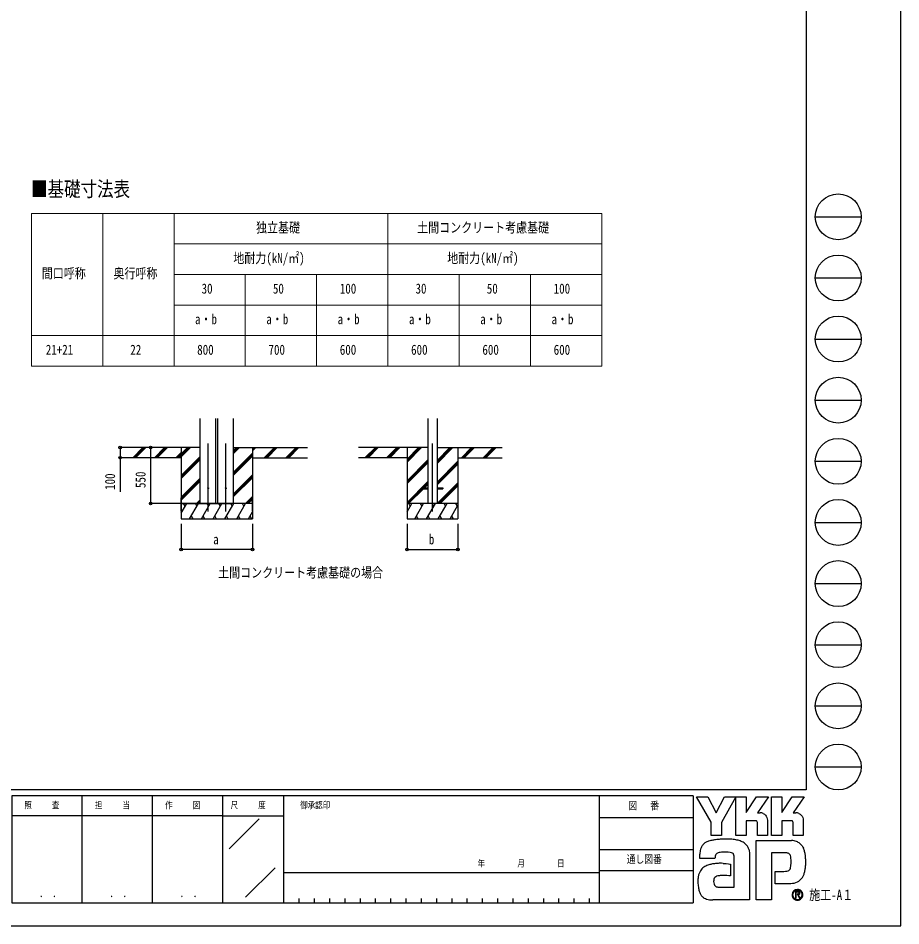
# Model space of a CAD drawing. Units: millimetres, scale not verified. Extents: x -12615 to 12615, y -8910 to 8910.
# Drawn here: x 3949 to 12615, y -8910 to 0 of the extents above; entities that cross this region are included whole.
import ezdxf
from ezdxf.enums import TextEntityAlignment as Align

# ---------------------------------------------------------------- set-up
doc = ezdxf.new("R2010")
doc.units = ezdxf.units.MM
doc.header["$LTSCALE"] = 50
doc.layers.add('0-1_TABLE1', color=7, linetype='Continuous', lineweight=18)
for name, color, linetype in [('0-2_USER1', 3, 'Continuous'), ('0-3_YKK_11', 7, 'Continuous'), ('0-4_YKK_12', 2, 'Continuous'), ('0-5_YKK_13', 4, 'Continuous'), ('0-6_YKK_A1', 4, 'Continuous'), ('0-7_YKK_D', 6, 'Continuous'), ('0-8_YKK_ZWAK', 7, 'Continuous')]:
    doc.layers.add(name, color=color, linetype=linetype)
doc.styles.add('ＭＳ ゴシック', font='')
doc.styles.get('ＭＳ ゴシック').set_extended_font_data('MS Gothic')

msp = doc.modelspace()

# ---------------------------------------------------------------- linework, layer by layer
at = {"layer": '0-1_TABLE1'}
for p, q in [((4079.06, -1916.36), (9679.06, -1916.36)), ((4079.06, -1916.36), (4079.06, -3416.36)), ((4779.06, -1916.36), (4779.06, -3416.36)), ((5479.06, -1916.36), (5479.06, -3416.36)), ((7579.06, -1916.36), (7579.06, -3416.36)), ((5479.06, -2216.36), (9679.06, -2216.36)), ((5479.06, -2516.36), (9679.06, -2516.36)), ((6179.06, -2516.36), (6179.06, -3416.36)), ((6879.06, -2516.36), (6879.06, -3416.36)), ((8279.06, -2516.36), (8279.06, -3416.36)), ((8979.06, -2516.36), (8979.06, -3416.36)), ((5479.06, -2816.36), (9679.06, -2816.36)), ((4079.06, -3116.36), (9679.06, -3116.36)), ((4079.06, -3416.36), (9679.06, -3416.36))]:
    msp.add_line(p, q, dxfattribs=at)
msp.add_lwpolyline([(9679.06, -1916.36), (9679.06, -2516.36), (9679.06, -3416.36)], dxfattribs=at)
at = {"layer": '0-3_YKK_11'}
for p, q in [((5549.7, -4840.7), (5549.7, -4707.78)), ((6249.7, -4840.7), (6249.7, -4707.78))]:
    msp.add_line(p, q, dxfattribs=at)
at = {"layer": '0-4_YKK_12'}
for p, q in [((5812.95, -4841.55), (5812.95, -4175.52)), ((5986.45, -4841.55), (5986.45, -4175.52)), ((8016.6, -4841.55), (8016.6, -4175.52))]:
    msp.add_line(p, q, dxfattribs=at)
at = {"layer": '0-5_YKK_13'}
for p, q in [((7916.6, -4610.5), (7916.6, -4619.5)), ((7916.6, -4610.5), (7971.4, -4610.5)), ((7916.6, -4619.5), (7971.4, -4619.5)), ((8061.8, -4610.5), (8116.6, -4610.5)), ((8061.8, -4619.5), (8116.6, -4619.5)), ((8116.6, -4610.5), (8116.6, -4619.5))]:
    msp.add_line(p, q, dxfattribs=at)
for centre in [(5812.95, -4615), (5986.45, -4615)]:
    msp.add_circle(centre, 5, dxfattribs=at)
at = {"layer": '0-6_YKK_A1'}
for p, q in [((5735.2, -4764.94), (5735.2, -3929.65)), ((5890.7, -4764.94), (5890.7, -3929.65)), ((5908.7, -4764.94), (5908.7, -3929.65)), ((6064.2, -4764.94), (6064.2, -3929.65)), ((7971.4, -3929.65), (7971.4, -4765)), ((8061.8, -3929.65), (8061.8, -4765)), ((5735.2, -4215), (5008.75, -4215)), ((5074.03, -4315), (5174.03, -4215)), ((5088.17, -4315), (5188.17, -4215)), ((5102.31, -4315), (5202.31, -4215)), ((5286.16, -4315), (5386.16, -4215)), ((5300.3, -4315), (5400.3, -4215)), ((5314.45, -4315), (5414.45, -4215)), ((5498.29, -4315), (5549.7, -4263.6)), ((5549.7, -4305.63), (5640.33, -4215)), ((5549.7, -4291.49), (5626.19, -4215)), ((5549.7, -4277.35), (5612.04, -4215)), ((5549.7, -4215), (5549.7, -4915)), ((6064.2, -4272.5), (6121.7, -4215)), ((6064.2, -4258.36), (6107.55, -4215)), ((6064.2, -4244.21), (6093.41, -4215)), ((6064.2, -4215), (6790.65, -4215)), ((6064.2, -4456.34), (6249.7, -4270.85)), ((6249.7, -4215), (6249.7, -4915)), ((6249.7, -4246.44), (6281.13, -4215)), ((6249.7, -4232.29), (6266.99, -4215)), ((6249.7, -4218.15), (6252.85, -4215)), ((6364.98, -4315), (6464.98, -4215)), ((6379.12, -4315), (6479.12, -4215)), ((6393.26, -4315), (6493.26, -4215)), ((6577.11, -4315), (6677.11, -4215)), ((6591.25, -4315), (6691.25, -4215)), ((6605.4, -4315), (6705.4, -4215)), ((7971.4, -4215), (7290.65, -4215)), ((7357.33, -4313.6), (7455.93, -4215)), ((7370.07, -4315), (7470.07, -4215)), ((7384.21, -4315), (7484.22, -4215)), ((7569.47, -4313.6), (7668.06, -4215)), ((7582.2, -4315), (7682.21, -4215)), ((7596.35, -4315), (7696.35, -4215)), ((7766.6, -4215), (7766.6, -4915)), ((7766.6, -4356.88), (7908.48, -4215)), ((7766.6, -4342.74), (7894.34, -4215)), ((7766.6, -4328.6), (7880.2, -4215)), ((8061.8, -4370.05), (8216.85, -4215)), ((8061.8, -4355.91), (8202.71, -4215)), ((8061.8, -4341.76), (8188.56, -4215)), ((8061.8, -4215), (8699.8, -4215)), ((8266.6, -4215), (8266.6, -4915)), ((8300.69, -4315), (8400.7, -4215)), ((8314.84, -4315), (8414.84, -4215)), ((8328.98, -4315), (8428.98, -4215)), ((8512.83, -4315), (8612.83, -4215)), ((8526.97, -4315), (8626.97, -4215)), ((8541.11, -4315), (8641.11, -4215)), ((5549.7, -4315), (5008.75, -4315)), ((5512.44, -4315), (5549.7, -4277.74)), ((5526.58, -4315), (5549.7, -4291.88)), ((5549.7, -4489.48), (5735.2, -4303.98)), ((5549.7, -4503.62), (5735.2, -4318.12)), ((5549.7, -4517.76), (5735.2, -4332.26)), ((6064.2, -4470.49), (6249.7, -4284.99)), ((6064.2, -4484.63), (6249.7, -4299.13)), ((6249.7, -4315), (6790.65, -4315)), ((7766.6, -4315), (7290.65, -4315)), ((7766.6, -4540.73), (7971.4, -4335.93)), ((7766.6, -4554.87), (7971.4, -4350.07)), ((7766.6, -4569.01), (7971.4, -4364.21)), ((8061.8, -4553.89), (8266.6, -4349.1)), ((8061.8, -4568.04), (8266.6, -4363.24)), ((8266.6, -4315), (8699.8, -4315)), ((8061.8, -4582.18), (8266.6, -4377.38)), ((5549.7, -4701.61), (5735.2, -4516.11)), ((5549.7, -4715.75), (5735.2, -4530.25)), ((6064.2, -4668.48), (6249.7, -4482.98)), ((6064.2, -4682.62), (6249.7, -4497.12)), ((6064.2, -4696.76), (6249.7, -4511.26)), ((5549.7, -4729.89), (5735.2, -4544.39)), ((7766.6, -4752.86), (7971.4, -4548.06)), ((7768.6, -4765), (7916.6, -4617)), ((7782.74, -4765), (7928.24, -4619.5)), ((7923.1, -4610.5), (7971.4, -4562.2)), ((7937.24, -4610.5), (7971.4, -4576.34)), ((8062.82, -4765), (8266.6, -4561.23)), ((8076.96, -4765), (8266.6, -4575.37)), ((8091.11, -4765), (8266.6, -4589.51)), ((6179.8, -4765), (6249.7, -4695.11)), ((6193.95, -4765), (6249.7, -4709.25)), ((6249.7, -4765), (5549.7, -4765)), ((5549.7, -4765), (6047.7, -4765)), ((5549.7, -4858.02), (5603.4, -4765)), ((5588.4, -4790.98), (5573.4, -4765)), ((5632.27, -4915), (5718.87, -4765)), ((5703.87, -4790.98), (5688.87, -4765)), ((5698.44, -4765), (5735.2, -4728.24)), ((5712.58, -4765), (5735.2, -4742.38)), ((5726.72, -4765), (5735.2, -4756.53)), ((5747.74, -4915), (5834.35, -4765)), ((5819.35, -4790.98), (5804.34, -4765)), ((5863.21, -4915), (5949.82, -4765)), ((5934.81, -4790.98), (5919.81, -4765)), ((5978.68, -4915), (6065.29, -4765)), ((6050.28, -4790.98), (6035.28, -4765)), ((6094.15, -4915), (6180.76, -4765)), ((6165.76, -4790.98), (6150.75, -4765)), ((6208.09, -4765), (6249.7, -4723.39)), ((8266.6, -4765), (7766.6, -4765)), ((7766.6, -4847.15), (7814.03, -4765)), ((7799.03, -4790.98), (7784.02, -4765)), ((7842.89, -4915), (7929.5, -4765)), ((7914.5, -4790.98), (7899.5, -4765)), ((7958.36, -4915), (8044.97, -4765)), ((8029.97, -4790.98), (8014.96, -4765)), ((8073.83, -4915), (8160.44, -4765)), ((8145.44, -4790.98), (8130.44, -4765)), ((8189.3, -4915), (8266.6, -4781.12)), ((8260.91, -4790.98), (8245.91, -4765)), ((5647.27, -4889.02), (5662.27, -4915)), ((5762.74, -4889.02), (5777.74, -4915)), ((5878.21, -4889.02), (5893.21, -4915)), ((5993.68, -4889.02), (6008.68, -4915)), ((6109.15, -4889.02), (6124.15, -4915)), ((6209.62, -4915), (6249.7, -4845.59)), ((6224.62, -4889.02), (6239.62, -4915)), ((7857.89, -4889.02), (7872.89, -4915)), ((7973.36, -4889.02), (7988.36, -4915)), ((8088.83, -4889.02), (8103.83, -4915)), ((8204.3, -4889.02), (8219.3, -4915)), ((5549.7, -4915), (6249.7, -4915)), ((7766.6, -4915), (8266.6, -4915))]:
    msp.add_line(p, q, dxfattribs=at)
at = {"layer": '0-7_YKK_D'}
for p, q in [((5074.36, -4215), (4948.7, -4215)), ((5235.64, -4215), (5250.7, -4215)), ((5249.7, -4215), (5249.7, -4765)), ((5074.36, -4315), (4948.7, -4315)), ((5548.7, -4765), (5248.7, -4765)), ((5549.7, -4965), (5549.7, -5216)), ((6249.7, -4965), (6249.7, -5216)), ((7766.6, -4965), (7766.6, -5216)), ((8266.6, -4965), (8266.6, -5216)), ((6249.7, -5215), (5549.7, -5215)), ((7766.6, -5215), (8266.6, -5215))]:
    msp.add_line(p, q, dxfattribs=at)
msp.add_lwpolyline([(4949.7, -4215), (4949.7, -4315), (4949.7, -4650.8)], dxfattribs=at)
for centre in [(4949.7, -4215), (5249.7, -4215), (4949.7, -4315), (5249.7, -4765), (5549.7, -5215), (6249.7, -5215), (7766.6, -5215), (8266.6, -5215)]:
    msp.add_circle(centre, 12.75, dxfattribs=at)
at = {"layer": '0-8_YKK_ZWAK'}
for p, q in [((11685.06, 8325), (11685.06, -7575)), ((11775.06, -1950), (12225.06, -1950)), ((11775.06, -2550), (12225.06, -2550)), ((11775.06, -3150), (12225.06, -3150)), ((11775.06, -3750), (12225.06, -3750)), ((11775.06, -4350), (12225.06, -4350)), ((11775.06, -4950), (12225.06, -4950)), ((11775.06, -5550), (12225.06, -5550)), ((11775.06, -6150), (12225.06, -6150)), ((11775.06, -6750), (12225.06, -6750)), ((11775.06, -7350), (12225.06, -7350)), ((11685.06, -7575), (-11714.94, -7575)), ((4575.06, -7635), (4575.06, -8685)), ((5265.06, -7635), (5265.06, -8685)), ((5955.06, -7635), (5955.06, -8685)), ((6555.06, -7635), (5955.06, -7635)), ((9652.56, -7635), (6555.06, -7635)), ((6555.06, -7635), (6555.06, -8685)), ((9652.56, -7635), (9652.56, -8685)), ((10575.06, -7635), (9652.56, -7635)), ((10575.06, -7635), (10575.06, -8685)), ((5955.06, -7830), (3885.06, -7830)), ((5955.06, -7830), (6555.06, -7830)), ((6021.31, -8154.87), (6315.11, -7861.08)), ((9652.56, -7845), (10575.06, -7845)), ((9652.56, -8160), (10575.06, -8160)), ((6182.02, -8627.97), (6470.68, -8339.3)), ((10575.06, -8370), (9652.56, -8370)), ((6555.06, -8385), (9652.56, -8385)), ((6705.06, -8640), (6705.06, -8685)), ((6855.06, -8640), (6855.06, -8685)), ((7005.06, -8640), (7005.06, -8685)), ((7155.06, -8640), (7155.06, -8685)), ((7305.06, -8640), (7305.06, -8685)), ((7455.06, -8640), (7455.06, -8685)), ((7605.06, -8640), (7605.06, -8685)), ((7755.06, -8640), (7755.06, -8685)), ((7905.06, -8640), (7905.06, -8685)), ((8055.06, -8640), (8055.06, -8685)), ((8205.06, -8640), (8205.06, -8685)), ((8355.06, -8640), (8355.06, -8685)), ((8505.06, -8640), (8505.06, -8685)), ((8655.06, -8640), (8655.06, -8685)), ((8805.06, -8640), (8805.06, -8685)), ((8955.06, -8640), (8955.06, -8685)), ((9105.06, -8640), (9105.06, -8685)), ((9255.06, -8640), (9255.06, -8685)), ((9405.06, -8640), (9405.06, -8685)), ((9555.06, -8640), (9555.06, -8685)), ((3885.06, -8685), (5955.06, -8685)), ((5955.06, -8685), (6555.06, -8685)), ((6555.06, -8685), (9652.56, -8685)), ((9652.56, -8685), (10575.06, -8685)), ((11600.02, -8651.94), (11600.02, -8651.94))]:
    msp.add_line(p, q, dxfattribs=at)
for points in [[(-12615, -8910), (12615, -8910), (12615, 8910), (-12615, 8910)], [(10608.06, -7644), (10718.49, -7644), (10801.41, -7800.3), (10884.12, -7644), (10994.63, -7644), (10853.01, -7895.97), (10853.01, -8022.4), (10752.29, -8022.4), (10752.29, -7892.57)]]:
    msp.add_lwpolyline(points, close=True, dxfattribs=at)
for points in [[(5955.06, -7635), (3885.06, -7635), (3885.06, -8685)], [(11191.64, -7879.83), (11096.31, -7879.83), (11096.31, -8022.29), (10994.74, -8022.29), (10994.74, -7644), (11096.31, -7644), (11096.31, -7798.75), (11196.21, -7644), (11315.52, -7644), (11208.48, -7800.64), (11212.27, -7800.64), (11216.46, -7800.64), (11220.76, -7800.64), (11224.9, -7800.64), (11228.6, -7800.64), (11231.58, -7800.64), (11233.57, -7800.64), (11234.3, -7800.64)], [(11542.53, -7879.83), (11447.31, -7879.83), (11447.31, -8022.4), (11345.69, -8022.4), (11345.69, -7644), (11447.31, -7644), (11447.31, -7798.75), (11547.1, -7644), (11666.41, -7644), (11559.37, -7800.64), (11563.2, -7800.64), (11567.41, -7800.64), (11571.71, -7800.64), (11575.84, -7800.64), (11579.52, -7800.64), (11582.49, -7800.64), (11584.47, -7800.64), (11585.19, -7800.64)], [(11263.52, -7806.64), (11275.65, -7813.57), (11285.92, -7822.6), (11294.18, -7833.36), (11300.27, -7845.45), (11304.03, -7858.49), (11305.32, -7872.11), (11305.32, -8022.65), (11206.23, -8022.65), (11206.23, -7894.23)], [(11614.45, -7806.64), (11626.61, -7813.57), (11636.92, -7822.6), (11645.22, -7833.36), (11651.35, -7845.45), (11655.14, -7858.49), (11656.44, -7872.11), (11656.44, -8022.4), (11557.12, -8022.4), (11557.12, -7894.23)], [(11486.61, -8194.52), (11343.58, -8194.52), (11343.58, -8655), (11193.69, -8655), (11193.69, -8072.37), (11542.06, -8072.37)], [(10814.39, -8196.93), (10807.42, -8200.86), (10801.98, -8205.65), (10797.86, -8211.25), (10794.88, -8217.59), (10792.82, -8224.59), (10791.48, -8232.21), (10790.67, -8240.37), (10790.19, -8249), (10640.23, -8249.37), (10640.67, -8228.86), (10641.5, -8205.82)], [(11123.13, -8157.5), (11127.38, -8174.71), (11129.79, -8193.13), (11130.55, -8212.76), (11130.55, -8655), (10768.66, -8655)], [(10871.84, -8296.58), (10900.22, -8298.46), (10922.53, -8300.96), (10937.13, -8303.3), (10942.36, -8304.7), (10942.36, -8419.42), (10925.77, -8417.67), (10907.57, -8416.68), (10888.94, -8416.3), (10871.06, -8416.36), (10855.1, -8416.69), (10842.25, -8417.13), (10833.68, -8417.51), (10830.56, -8417.68), (10817.59, -8420.05), (10806.4, -8423.76), (10797.01, -8428.84), (10789.4, -8435.31), (10783.58, -8443.19), (10779.55, -8452.51), (10777.31, -8463.3), (10776.86, -8475.57), (10778.29, -8489.07), (10781.15, -8500.22), (10785.28, -8509.25), (10790.48, -8516.37), (10796.58, -8521.78), (10803.4, -8525.72), (10810.76, -8528.37), (10818.48, -8529.97), (10977.79, -8529.97), (10977.79, -8235.22), (10977.83, -8229.38), (10977.53, -8223.66), (10976.78, -8218.16), (10975.5, -8212.94), (10973.59, -8208.07), (10970.96, -8203.64), (10967.51, -8199.72), (10963.16, -8196.37)], [(10963.16, -8196.37), (10953.82, -8192.71), (10938.88, -8189.6), (10919.82, -8187.31), (10898.12, -8186.08), (10875.25, -8186.18), (10852.69, -8187.85)], [(11636.14, -8113.54), (11645.92, -8125.87), (11653.24, -8137.83), (11658.35, -8148.65)], [(11537.48, -8282.99), (11537.29, -8263.9), (11536.38, -8246.69), (11534.23, -8231.59), (11530.31, -8218.78)], [(11623.69, -8462.91), (11609.85, -8473.67), (11595.43, -8482.13), (11580.55, -8488.44), (11565.3, -8492.76), (11549.8, -8495.23), (11534.16, -8496.03), (11380.08, -8496.03), (11380.08, -8374.99), (11466.96, -8374.99), (11482.98, -8374.77), (11497.07, -8373.4), (11509.16, -8369.86)], [(11623.82, -8587.79), (11623.75, -8586.03), (11623.53, -8584.34), (11623.16, -8582.71), (11622.66, -8581.16), (11622.01, -8579.69), (11621.22, -8578.31), (11620.3, -8577.02), (11619.24, -8575.84), (11617.85, -8574.61), (11616.31, -8573.54), (11614.62, -8572.63), (11612.79, -8571.88), (11610.84, -8571.29), (11608.75, -8570.87), (11606.55, -8570.61), (11604.23, -8570.53), (11581.5, -8570.53), (11581.5, -8637.42), (11588.37, -8637.42), (11588.37, -8577.35), (11604.23, -8577.35), (11605.87, -8577.41), (11607.41, -8577.57), (11608.85, -8577.83), (11610.19, -8578.2), (11611.42, -8578.67), (11612.53, -8579.24), (11613.52, -8579.9), (11614.4, -8580.67)], [(11617.08, -8587.79), (11616.66, -8591.01), (11615.51, -8593.54), (11613.78, -8595.47), (11611.64, -8596.87), (11609.23, -8597.83), (11606.71, -8598.42), (11604.25, -8598.72), (11601.99, -8598.8), (11596.03, -8598.8), (11599.04, -8603.91), (11618.68, -8637.65), (11626.54, -8637.65), (11607.6, -8605.17), (11609.37, -8604.82), (11611.07, -8604.37), (11612.67, -8603.83), (11614.19, -8603.2), (11615.6, -8602.47), (11616.92, -8601.65), (11618.14, -8600.73), (11619.24, -8599.73)]]:
    msp.add_lwpolyline(points, dxfattribs=at)
for centre in [(12000.06, -1950), (12000.06, -2550), (12000.06, -3150), (12000.06, -3750), (12000.06, -4350), (12000.06, -4950), (12000.06, -5550), (12000.06, -6150), (12000.06, -6750), (12000.06, -7350)]:
    msp.add_circle(centre, 225, dxfattribs=at)
for centre, radius, start, end in [((11234.45, -7875.57), 74.93, 78.26798, 90.11215), ((11235.52, -7870.11), 69.37, 66.19963, 78.22058), ((11585.34, -7875.7), 75.07, 78.27851, 90.10826), ((11586.37, -7870.44), 69.7, 66.2483, 78.23226), ((11192.17, -7893.88), 14.06, 358.57817, 92.1683), ((11543.13, -7893.81), 14, 358.29941, 92.43455), ((10754.79, -8184.02), 108.55, 122.60463, 137.83438), ((10769.15, -8207.24), 135.84, 108.37421, 122.42809), ((10791.88, -8288.08), 219.75, 100.93159, 107.35499), ((10866.16, -8648.45), 587.69, 97.86054, 101.37938), ((10901.03, -8890.74), 832.48, 94.90201, 97.9576), ((10903.41, -8910.14), 852, 91.6169, 94.94971), ((10900.11, -8772.18), 714.01, 87.51794, 91.66439), ((10909.38, -8573.33), 514.94, 81.92631, 87.59083), ((10936.76, -8385.69), 325.32, 73.67137, 82.05943), ((10977.38, -8249.75), 183.45, 60.60528, 73.9085), ((10994.01, -8216.59), 146.41, 52.17347, 59.90542), ((11008.88, -8197.34), 122.08, 43.55042, 52.14561), ((11536.36, -8232.64), 160.37, 78.73198, 87.96551), ((11541.07, -8208.59), 135.87, 69.03034, 78.69541), ((11545.45, -8196.9), 123.38, 59.39484, 68.9885), ((11547.48, -8193.34), 119.28, 50.3012, 59.3616), ((11546.74, -8194.18), 120.4, 42.05209, 50.28551), ((10913.41, -8221.38), 272.36, 171.55622, 176.72493), ((10821.12, -8207.6), 179.04, 163.48385, 171.57982), ((10774.82, -8193.86), 130.74, 152.2125, 163.4865), ((10754.81, -8183.52), 108.22, 138.03852, 152.12015), ((10853.97, -8290.89), 101.95, 102.4979, 112.84632), ((10873.7, -8375.98), 189.3, 96.37207, 102.75341), ((11017.07, -8189.43), 110.69, 34.48659, 43.50182), ((11017.13, -8189.26), 110.55, 25.58915, 34.43128), ((11007.29, -8193.87), 121.41, 17.43089, 25.54591), ((11487.42, -8268.03), 73.52, 77.94572, 90.63794), ((11493.81, -8238.05), 42.86, 60.20991, 77.92418), ((11487.28, -8228.44), 188.76, 14.76267, 25.00486), ((11371.51, -8259.99), 308.76, 7.9139, 14.95041), ((11497.96, -8230.26), 34.04, 39.8078, 59.75378), ((11492.14, -8234.71), 41.37, 22.65544, 39.38165), ((11196.61, -8284.73), 340.88, 355.2339, 0.29193), ((11255.87, -8276.8), 425.61, 2.54376, 8.01251), ((11189.59, -8280.29), 491.98, 357.76419, 2.60674), ((10754.78, -8438.01), 127.65, 142.04688, 153.80771), ((10750.42, -8434.88), 122.29, 130.60221, 141.94427), ((10757.63, -8443.54), 133.55, 120.60724, 130.53081), ((10771.85, -8467.72), 161.6, 112.58838, 120.58162), ((10790.98, -8513.7), 211.4, 106.61303, 112.59024), ((10821.07, -8614.84), 316.93, 99.87193, 106.59825), ((10837.93, -8709.82), 413.39, 94.78469, 99.91711), ((10846.14, -8804.31), 508.24, 90.80099, 94.81812), ((10847.39, -8874.68), 578.61, 87.57779, 90.82714), ((11495.16, -8338.28), 34.54, 293.91672, 314.09376), ((11490.45, -8334.13), 40.8, 314.78099, 333.92928), ((11460.15, -8319.42), 74.48, 334.00676, 347.34989), ((11377.49, -8300.27), 159.33, 347.14308, 355.40008), ((11307.45, -8294.38), 373.25, 347.15166, 352.97565), ((11208.51, -8281.51), 473.02, 352.8937, 357.82206), ((10914.4, -8470.46), 291.87, 174.55588, 182.47272), ((10826.95, -8462.09), 204.02, 164.97537, 174.56739), ((10777.37, -8448.87), 152.71, 153.89178, 164.94341), ((11523.69, -8350.16), 150.71, 311.57033, 318.66243), ((11506.24, -8334.86), 173.92, 318.67367, 325.29112), ((11551.08, -8368.28), 118.04, 326.23251, 339.61931), ((11440.22, -8325.35), 236.92, 339.22498, 347.31457), ((11077.49, -8467.89), 454.94, 181.90948, 187.89042), ((10886.08, -8494.82), 261.65, 187.80471, 196.36971), ((11600.11, -8604.57), 52.92, 90.09157, 179.92363), ((11600.1, -8604.47), 52.82, 44.93442, 90.08536), ((10785.01, -8524.67), 156.26, 196.3102, 208.20993), ((10741.01, -8548.09), 106.41, 208.29777, 223.35561), ((10731.08, -8556.83), 93.2, 223.64205, 239.63663), ((10739.32, -8541.84), 110.3, 239.8785, 253.65355), ((11599.78, -8604.63), 52.6, 179.86065, 225.14399), ((11599.77, -8604.4), 47.06, 134.8007, 180.12175), ((11599.58, -8604.7), 46.87, 179.75513, 225.29722), ((11600.03, -8604.63), 52.77, 224.94536, 269.98445), ((11599.91, -8604.13), 46.97, 89.86602, 135.149), ((11599.93, -8605.12), 46.82, 224.62822, 270.10973), ((11600.12, -8604.49), 47.33, 45.03108, 90.11509), ((11600.03, -8604.37), 53.04, 269.98802, 314.93777), ((11599.95, -8604.42), 47.52, 270.09072, 359.90926), ((11607.02, -8587.51), 10.06, 358.3894, 42.86139), ((11607.22, -8588.27), 16.6, 316.37674, 1.6565), ((11600.15, -8604.5), 47.31, 0.00643, 45.07115), ((11600.52, -8604.31), 52.41, 359.78949, 45.13288), ((11600.39, -8604.71), 52.54, 314.92572, 0.23508), ((10754.4, -8490.03), 164.26, 253.69102, 263.74909), ((10767.18, -8376.29), 278.71, 263.68487, 270.30455)]:
    msp.add_arc(centre, radius, start, end, dxfattribs=at)

# ---------------------------------------------------------------- texts
at = {"layer": '0-1_TABLE1', "style": 'ＭＳ ゴシック', "width": 0.8}
for s, p in [('独立基礎', (6284.26, -2133.86)), ('土間コンクリート考慮基礎', (7865.86, -2133.86)), ('地耐力(kN/㎡)', (6061.06, -2433.86)), ('地耐力(kN/㎡)', (8161.06, -2433.86)), ('間口呼称', (4180.66, -2583.86)), ('奥行呼称', (4884.26, -2583.86)), ('30', (5749.86, -2733.86)), ('50', (6449.86, -2733.86)), ('100', (7106.66, -2733.86)), ('30', (7849.86, -2733.86)), ('50', (8549.86, -2733.86)), ('100', (9206.66, -2733.86)), ('a・b', (5685.06, -3033.86)), ('a・b', (6385.06, -3033.86)), ('a・b', (7085.06, -3033.86)), ('a・b', (7785.06, -3033.86)), ('a・b', (8485.06, -3033.86)), ('a・b', (9185.06, -3033.86)), ('21+21', (4220.26, -3333.86)), ('22', (5049.86, -3333.86)), ('800', (5706.66, -3333.86)), ('700', (6406.66, -3333.86)), ('600', (7106.66, -3333.86)), ('600', (7806.66, -3333.86)), ('600', (8506.66, -3333.86)), ('600', (9206.66, -3333.86))]:
    msp.add_text(s, height=98.97, dxfattribs=at).set_placement(p, align=Align.BOTTOM_LEFT)
at = {"layer": '0-2_USER1', "style": 'ＭＳ ゴシック', "width": 0.8}
for s, height, p in [('■基礎寸法表', 148.5, (4075.4, -1795.5)), ('土間コンクリート考慮基礎の場合', 98.97, (5912, -5521))]:
    msp.add_text(s, height=height, dxfattribs=at).set_placement(p, align=Align.BOTTOM_LEFT)
at = {"layer": '0-7_YKK_D', "style": 'ＭＳ ゴシック', "width": 0.8}
for s, p in [('100', (4929.7, -4630.8)), ('550', (5229.7, -4612.4))]:
    msp.add_text(s, height=98.97, rotation=90, dxfattribs=at).set_placement(p, align=Align.BOTTOM_LEFT)
for s, p in [('b', (7980.6, -5195)), ('a', (5863.7, -5195))]:
    msp.add_text(s, height=98.97, dxfattribs=at).set_placement(p, align=Align.BOTTOM_LEFT)
at = {"layer": '0-8_YKK_ZWAK', "style": 'ＭＳ ゴシック', "width": 0.8}
for s, height, p in [('照     査', 65.98, (4009.26, -7777.5)), ('担     当', 65.98, (4701.66, -7777.5)), ('作     図', 65.98, (5391.66, -7777.5)), ('尺     度', 65.98, (6034.26, -7777.5)), ('御承認印', 65.98, (6717.41, -7777.5)), ('図\u3000 番', 76.98, (9940.21, -7792.5)), ('年        月        日', 65.98, (8459.72, -8349.64)), ('通し図番', 76.98, (9923.41, -8317.5)), ('施工-A１', 98.97, (11715.06, -8685)), ('． ．', 77.75, (4155, -8653.06)), ('． ．', 77.75, (4845, -8653.06)), ('． ．', 77.75, (5535, -8653.06))]:
    msp.add_text(s, height=height, dxfattribs=at).set_placement(p, align=Align.BOTTOM_LEFT)

doc.saveas('drawing.dxf')
